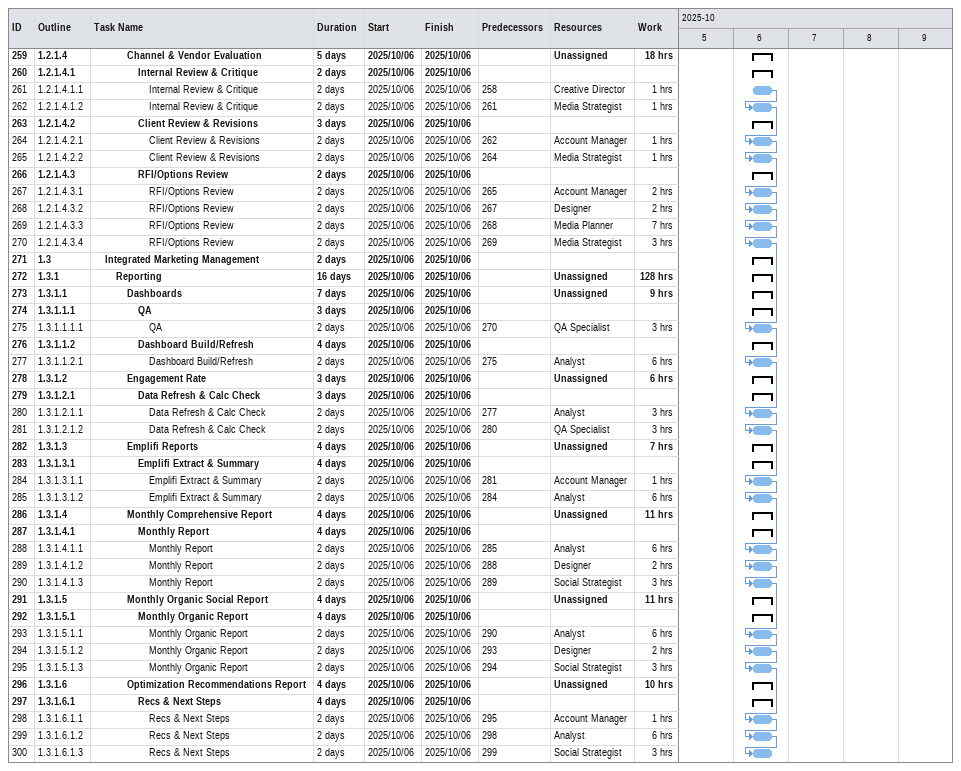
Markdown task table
| ID | WBS | Task | Duration | Start | Finish | Predecessors | Resources | Work (h) |
|---|---|---|---|---|---|---|---|---|
| 259 | 1.2.1.4 | **Channel & Vendor Evaluation** | 5d | 2025-10-06 | 2025-10-06 |  | Unassigned | 18 |
| 260 | 1.2.1.4.1 | **Internal Review & Critique** | 2d | 2025-10-06 | 2025-10-06 |  |  |  |
| 261 | 1.2.1.4.1.1 | Internal Review & Critique | 2d | 2025-10-06 | 2025-10-06 | 258 | Creative Director | 1 |
| 262 | 1.2.1.4.1.2 | Internal Review & Critique | 2d | 2025-10-06 | 2025-10-06 | 261 | Media Strategist | 1 |
| 263 | 1.2.1.4.2 | **Client Review & Revisions** | 3d | 2025-10-06 | 2025-10-06 |  |  |  |
| 264 | 1.2.1.4.2.1 | Client Review & Revisions | 2d | 2025-10-06 | 2025-10-06 | 262 | Account Manager | 1 |
| 265 | 1.2.1.4.2.2 | Client Review & Revisions | 2d | 2025-10-06 | 2025-10-06 | 264 | Media Strategist | 1 |
| 266 | 1.2.1.4.3 | **RFI/Options Review** | 2d | 2025-10-06 | 2025-10-06 |  |  |  |
| 267 | 1.2.1.4.3.1 | RFI/Options Review | 2d | 2025-10-06 | 2025-10-06 | 265 | Account Manager | 2 |
| 268 | 1.2.1.4.3.2 | RFI/Options Review | 2d | 2025-10-06 | 2025-10-06 | 267 | Designer | 2 |
| 269 | 1.2.1.4.3.3 | RFI/Options Review | 2d | 2025-10-06 | 2025-10-06 | 268 | Media Planner | 7 |
| 270 | 1.2.1.4.3.4 | RFI/Options Review | 2d | 2025-10-06 | 2025-10-06 | 269 | Media Strategist | 3 |
| 271 | 1.3 | **Integrated Marketing Management** | 2d | 2025-10-06 | 2025-10-06 |  |  |  |
| 272 | 1.3.1 | **Reporting** | 16d | 2025-10-06 | 2025-10-06 |  | Unassigned | 128 |
| 273 | 1.3.1.1 | **Dashboards** | 7d | 2025-10-06 | 2025-10-06 |  | Unassigned | 9 |
| 274 | 1.3.1.1.1 | **QA** | 3d | 2025-10-06 | 2025-10-06 |  |  |  |
| 275 | 1.3.1.1.1.1 | QA | 2d | 2025-10-06 | 2025-10-06 | 270 | QA Specialist | 3 |
| 276 | 1.3.1.1.2 | **Dashboard Build/Refresh** | 4d | 2025-10-06 | 2025-10-06 |  |  |  |
| 277 | 1.3.1.1.2.1 | Dashboard Build/Refresh | 2d | 2025-10-06 | 2025-10-06 | 275 | Analyst | 6 |
| 278 | 1.3.1.2 | **Engagement Rate** | 3d | 2025-10-06 | 2025-10-06 |  | Unassigned | 6 |
| 279 | 1.3.1.2.1 | **Data Refresh & Calc Check** | 3d | 2025-10-06 | 2025-10-06 |  |  |  |
| 280 | 1.3.1.2.1.1 | Data Refresh & Calc Check | 2d | 2025-10-06 | 2025-10-06 | 277 | Analyst | 3 |
| 281 | 1.3.1.2.1.2 | Data Refresh & Calc Check | 2d | 2025-10-06 | 2025-10-06 | 280 | QA Specialist | 3 |
| 282 | 1.3.1.3 | **Emplifi Reports** | 4d | 2025-10-06 | 2025-10-06 |  | Unassigned | 7 |
| 283 | 1.3.1.3.1 | **Emplifi Extract & Summary** | 4d | 2025-10-06 | 2025-10-06 |  |  |  |
| 284 | 1.3.1.3.1.1 | Emplifi Extract & Summary | 2d | 2025-10-06 | 2025-10-06 | 281 | Account Manager | 1 |
| 285 | 1.3.1.3.1.2 | Emplifi Extract & Summary | 2d | 2025-10-06 | 2025-10-06 | 284 | Analyst | 6 |
| 286 | 1.3.1.4 | **Monthly Comprehensive Report** | 4d | 2025-10-06 | 2025-10-06 |  | Unassigned | 11 |
| 287 | 1.3.1.4.1 | **Monthly Report** | 4d | 2025-10-06 | 2025-10-06 |  |  |  |
| 288 | 1.3.1.4.1.1 | Monthly Report | 2d | 2025-10-06 | 2025-10-06 | 285 | Analyst | 6 |
| 289 | 1.3.1.4.1.2 | Monthly Report | 2d | 2025-10-06 | 2025-10-06 | 288 | Designer | 2 |
| 290 | 1.3.1.4.1.3 | Monthly Report | 2d | 2025-10-06 | 2025-10-06 | 289 | Social Strategist | 3 |
| 291 | 1.3.1.5 | **Monthly Organic Social Report** | 4d | 2025-10-06 | 2025-10-06 |  | Unassigned | 11 |
| 292 | 1.3.1.5.1 | **Monthly Organic Report** | 4d | 2025-10-06 | 2025-10-06 |  |  |  |
| 293 | 1.3.1.5.1.1 | Monthly Organic Report | 2d | 2025-10-06 | 2025-10-06 | 290 | Analyst | 6 |
| 294 | 1.3.1.5.1.2 | Monthly Organic Report | 2d | 2025-10-06 | 2025-10-06 | 293 | Designer | 2 |
| 295 | 1.3.1.5.1.3 | Monthly Organic Report | 2d | 2025-10-06 | 2025-10-06 | 294 | Social Strategist | 3 |
| 296 | 1.3.1.6 | **Optimization Recommendations Report** | 4d | 2025-10-06 | 2025-10-06 |  | Unassigned | 10 |
| 297 | 1.3.1.6.1 | **Recs & Next Steps** | 4d | 2025-10-06 | 2025-10-06 |  |  |  |
| 298 | 1.3.1.6.1.1 | Recs & Next Steps | 2d | 2025-10-06 | 2025-10-06 | 295 | Account Manager | 1 |
| 299 | 1.3.1.6.1.2 | Recs & Next Steps | 2d | 2025-10-06 | 2025-10-06 | 298 | Analyst | 6 |
| 300 | 1.3.1.6.1.3 | Recs & Next Steps | 2d | 2025-10-06 | 2025-10-06 | 299 | Social Strategist | 3 |
